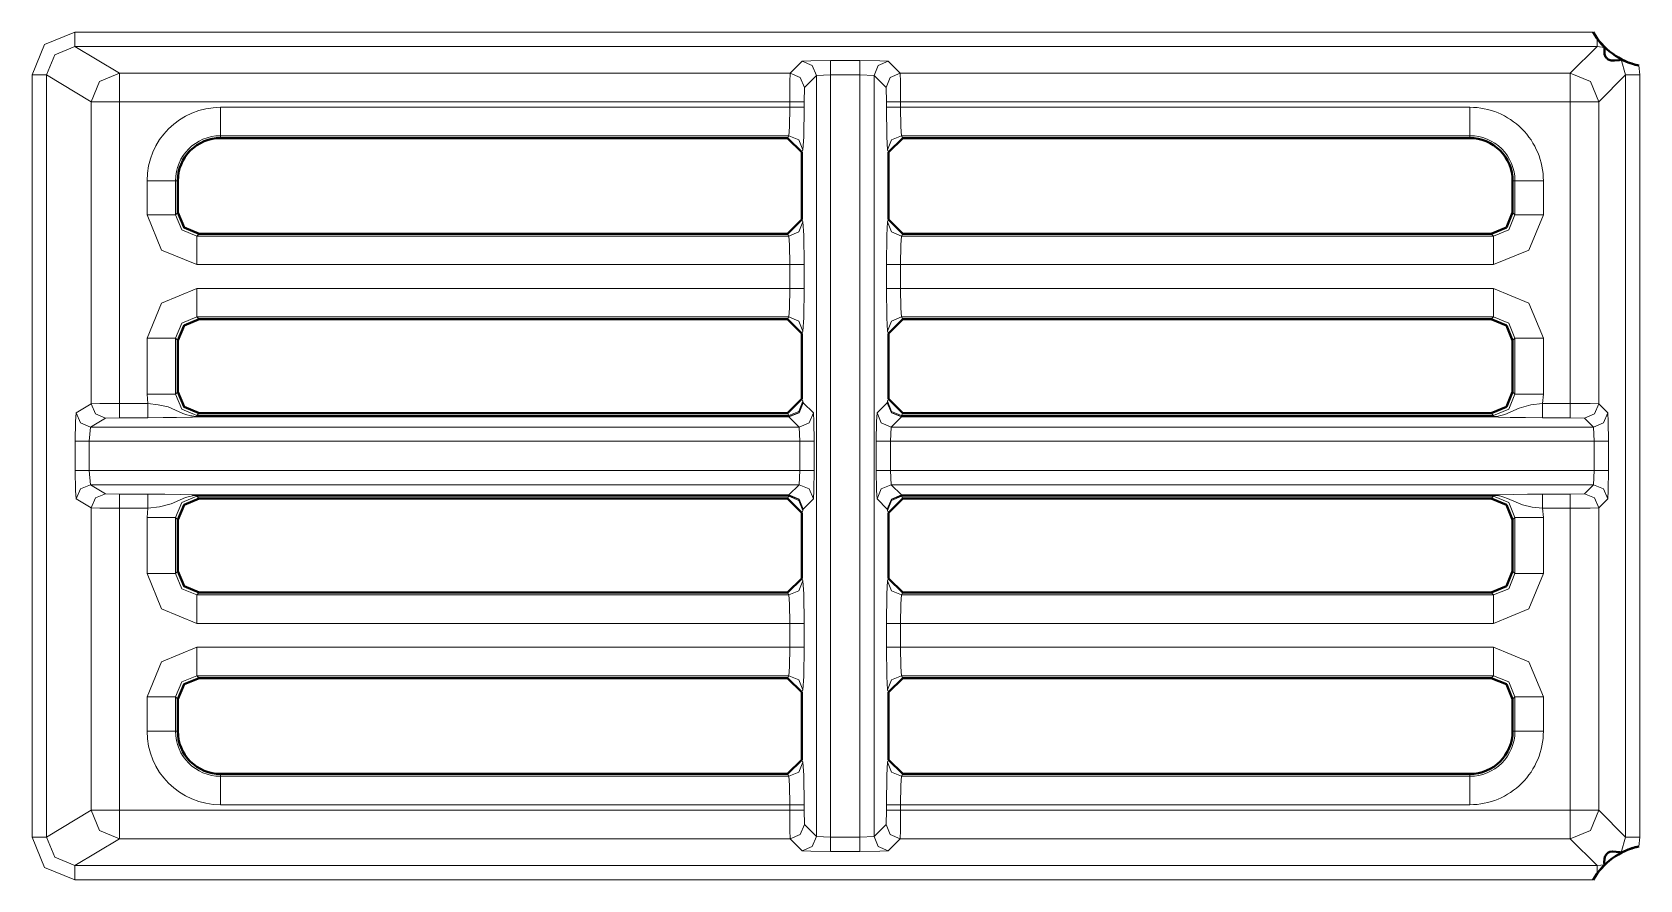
# Model space of a CAD drawing. Header units: millimetres. Extents: x 0 to 2941, y -405 to 1422.
# Drawn here: x 137.1 to 193.6, y 455.9 to 485.7 of the extents above; entities that cross this region are included whole.
import ezdxf

# ---------------------------------------------------------------- set-up
doc = ezdxf.new("R2010")
doc.units = ezdxf.units.MM
doc.layers.add('FINE', color=9, linetype='Continuous')
doc.layers.add('OUTLINE', color=7, linetype='Continuous')

msp = doc.modelspace()

# ---------------------------------------------------------------- linework, layer by layer
at = {"layer": 'FINE', "lineweight": 9}
for p, q in [((138.588, 485.677), (191.909, 485.677)), ((138.588, 485.177), (140.161, 484.234)), ((192.054, 485.177), (138.588, 485.177)), ((191.11, 484.234), (192.054, 485.177)), ((165.131, 484.679), (166.157, 484.679)), ((193.054, 484.178), (192.896, 484.717)), ((193.518, 484.501), (193.554, 484.178)), ((139.162, 483.234), (137.587, 484.179)), ((137.587, 484.179), (137.587, 457.402)), ((165.131, 484.179), (164.632, 484.154)), ((166.157, 484.179), (165.131, 484.179)), ((165.131, 484.179), (165.131, 457.402)), ((166.157, 457.402), (166.157, 484.179)), ((166.657, 484.154), (166.157, 484.179)), ((167.077, 483.734), (166.657, 484.154)), ((193.054, 484.178), (192.11, 483.234)), ((193.054, 457.403), (193.054, 484.178)), ((164.211, 483.734), (164.199, 483.234)), ((167.09, 483.234), (167.077, 483.734)), ((139.162, 472.621), (139.162, 483.234)), ((143.704, 483.039), (163.699, 483.039)), ((164.199, 483.234), (164.199, 483.039)), ((167.09, 483.039), (167.09, 483.234)), ((167.59, 483.234), (167.59, 483.039)), ((167.59, 483.039), (187.585, 483.039)), ((192.11, 483.234), (192.11, 472.621)), ((163.662, 482.04), (143.704, 482.04)), ((143.704, 482.04), (143.704, 481.959)), ((163.621, 481.959), (163.662, 482.04)), ((164.161, 481.54), (164.121, 481.458)), ((167.168, 481.458), (167.127, 481.54)), ((142.204, 480.459), (142.122, 480.459)), ((190.165, 480.459), (190.165, 479.261)), ((164.121, 479.093), (164.161, 479.011)), ((167.127, 479.011), (167.168, 479.093)), ((189.085, 479.342), (189.166, 479.261)), ((142.953, 478.593), (142.871, 478.512)), ((142.871, 478.512), (163.662, 478.512)), ((163.662, 478.512), (163.621, 478.593)), ((167.667, 478.593), (167.627, 478.512)), ((167.627, 478.512), (188.417, 478.512)), ((188.417, 478.512), (188.336, 478.593)), ((163.699, 476.673), (163.699, 477.513)), ((164.199, 477.513), (164.199, 476.673)), ((167.09, 476.673), (167.09, 477.513)), ((188.417, 477.513), (167.59, 477.513)), ((167.59, 477.513), (167.59, 476.673)), ((142.871, 476.673), (163.699, 476.673)), ((167.59, 476.673), (188.417, 476.673)), ((163.662, 475.675), (142.871, 475.675)), ((142.871, 475.675), (142.953, 475.593)), ((163.621, 475.593), (163.662, 475.675)), ((188.336, 475.593), (188.417, 475.675)), ((141.124, 472.961), (141.124, 474.926)), ((142.204, 474.844), (142.122, 474.926)), ((142.122, 474.926), (142.122, 472.961)), ((164.161, 475.175), (164.121, 475.093)), ((167.168, 475.093), (167.127, 475.175)), ((189.166, 474.926), (189.085, 474.844)), ((189.166, 472.961), (189.166, 474.926)), ((190.165, 474.926), (190.165, 472.961)), ((138.636, 472.306), (139.162, 472.621)), ((142.122, 472.961), (142.204, 473.042)), ((164.17, 472.663), (164.527, 472.306)), ((166.762, 472.306), (167.119, 472.663)), ((167.119, 472.663), (167.127, 472.712)), ((167.127, 472.712), (167.168, 472.793)), ((189.085, 473.042), (189.166, 472.961)), ((190.165, 472.961), (190.134, 472.634)), ((192.11, 472.621), (192.425, 472.306)), ((139.662, 472.122), (139.136, 471.806)), ((140.161, 472.134), (139.662, 472.122)), ((141.155, 472.134), (140.161, 472.134)), ((142.953, 472.293), (142.871, 472.212)), ((142.871, 472.212), (163.662, 472.212)), ((142.871, 472.18), (163.67, 472.18)), ((163.662, 472.212), (163.621, 472.293)), ((163.67, 472.18), (163.662, 472.212)), ((167.627, 472.212), (167.619, 472.18)), ((167.619, 472.18), (188.417, 472.18)), ((167.667, 472.293), (167.627, 472.212)), ((167.627, 472.212), (188.417, 472.212)), ((188.417, 472.212), (188.336, 472.293)), ((191.11, 472.134), (190.134, 472.134)), ((191.61, 472.121), (191.11, 472.134)), ((191.925, 471.806), (191.61, 472.121)), ((139.136, 471.806), (139.093, 471.306)), ((164.052, 471.306), (164.027, 471.806)), ((167.262, 471.806), (167.236, 471.306)), ((191.951, 471.306), (191.925, 471.806)), ((138.594, 470.281), (138.594, 471.306)), ((164.552, 471.306), (164.552, 470.281)), ((192.451, 471.306), (192.451, 470.281)), ((139.093, 470.281), (164.052, 470.281)), ((139.093, 470.281), (139.136, 469.781)), ((167.236, 470.281), (167.262, 469.781)), ((191.925, 469.781), (191.951, 470.281)), ((139.162, 468.965), (138.636, 469.281)), ((164.027, 469.781), (139.136, 469.781)), ((139.136, 469.781), (139.662, 469.465)), ((139.662, 469.465), (140.161, 469.453)), ((140.161, 469.453), (141.155, 469.453)), ((142.871, 469.423), (163.67, 469.423)), ((163.67, 469.407), (142.871, 469.407)), ((163.662, 469.375), (163.67, 469.407)), ((163.67, 469.423), (164.027, 469.781)), ((164.527, 469.281), (164.17, 468.924)), ((167.119, 468.924), (166.762, 469.281)), ((188.417, 469.407), (167.619, 469.407)), ((167.619, 469.407), (167.627, 469.375)), ((188.336, 469.293), (188.417, 469.375)), ((190.134, 469.453), (191.11, 469.453)), ((139.162, 458.347), (139.162, 468.965)), ((141.124, 468.626), (141.155, 468.953)), ((164.161, 468.875), (164.121, 468.793)), ((164.17, 468.924), (164.161, 468.875)), ((167.127, 468.875), (167.119, 468.924)), ((167.168, 468.793), (167.127, 468.875)), ((191.11, 468.953), (190.134, 468.953)), ((190.134, 468.953), (190.165, 468.626)), ((191.11, 458.347), (191.11, 468.953)), ((141.124, 466.661), (141.124, 468.626)), ((142.122, 468.626), (142.122, 466.661)), ((142.204, 468.545), (142.122, 468.626)), ((189.166, 468.626), (189.085, 468.545)), ((189.166, 466.661), (189.166, 468.626)), ((190.165, 468.626), (190.165, 466.661)), ((142.122, 466.661), (142.204, 466.742)), ((164.121, 466.493), (164.161, 466.411)), ((167.127, 466.411), (167.168, 466.493)), ((189.085, 466.742), (189.166, 466.661)), ((142.953, 465.993), (142.871, 465.912)), ((142.871, 465.912), (163.662, 465.912)), ((163.662, 465.912), (163.621, 465.993)), ((167.667, 465.993), (167.627, 465.912)), ((167.627, 465.912), (188.417, 465.912)), ((188.417, 465.912), (188.336, 465.993)), ((163.699, 464.913), (142.871, 464.913)), ((163.699, 464.073), (163.699, 464.913)), ((164.199, 464.913), (164.199, 464.073)), ((167.09, 464.073), (167.09, 464.913)), ((142.871, 464.073), (163.699, 464.073)), ((167.59, 464.073), (188.417, 464.073)), ((142.871, 463.075), (142.953, 462.993)), ((188.417, 463.075), (167.627, 463.075)), ((167.627, 463.075), (167.667, 462.993)), ((188.336, 462.993), (188.417, 463.075)), ((167.168, 462.493), (167.127, 462.576)), ((141.124, 461.122), (141.124, 462.326)), ((142.204, 462.244), (142.122, 462.326)), ((142.122, 462.326), (142.122, 461.122)), ((189.166, 462.326), (189.085, 462.244)), ((189.166, 461.122), (189.166, 462.326)), ((190.165, 462.326), (190.165, 461.122)), ((142.122, 461.122), (142.204, 461.122)), ((189.085, 461.122), (189.166, 461.122)), ((164.121, 460.122), (164.161, 460.04)), ((167.127, 460.04), (167.168, 460.122)), ((143.704, 459.622), (143.704, 459.541)), ((143.704, 459.541), (163.662, 459.541)), ((163.662, 459.541), (163.621, 459.622)), ((167.667, 459.622), (167.627, 459.541)), ((167.627, 459.541), (187.585, 459.541)), ((187.585, 459.541), (187.585, 459.622)), ((163.699, 458.543), (143.704, 458.543)), ((163.699, 458.347), (163.699, 458.543)), ((164.199, 458.543), (164.199, 458.347)), ((167.09, 458.347), (167.09, 458.543)), ((167.59, 458.543), (167.59, 458.347)), ((187.585, 458.543), (167.59, 458.543)), ((137.587, 457.402), (139.162, 458.347)), ((140.161, 458.347), (163.699, 458.347)), ((164.199, 458.347), (164.211, 457.847)), ((167.077, 457.847), (167.09, 458.347)), ((167.59, 458.347), (191.11, 458.347)), ((192.11, 458.347), (193.054, 457.403)), ((164.211, 457.847), (164.632, 457.427)), ((164.632, 457.427), (165.131, 457.402)), ((165.131, 457.402), (166.157, 457.402)), ((166.157, 457.402), (166.657, 457.427)), ((192.896, 456.864), (193.054, 457.403)), ((140.161, 457.347), (138.588, 456.403)), ((163.712, 457.347), (140.161, 457.347)), ((164.132, 456.927), (163.712, 457.347)), ((166.157, 456.902), (165.131, 456.902)), ((167.577, 457.347), (167.157, 456.927)), ((191.11, 457.347), (167.577, 457.347)), ((192.054, 456.403), (191.11, 457.347)), ((138.588, 456.403), (192.054, 456.403)), ((192.054, 456.403), (192.309, 456.436)), ((191.909, 455.904), (138.588, 455.904))]:
    msp.add_line(p, q, dxfattribs=at)
for points in [[(137.088, 457.402), (137.088, 484.179), (137.527, 485.238), (138.588, 485.677)], [(138.588, 485.177), (138.588, 485.328), (138.588, 485.677)], [(138.588, 485.177), (137.88, 484.885), (137.587, 484.179)], [(192.309, 485.144), (192.054, 485.177), (192.054, 485.256), (192.054, 485.455)], [(140.161, 484.234), (163.712, 484.234), (164.132, 484.654)], [(164.132, 484.654), (164.434, 484.672), (165.131, 484.679)], [(164.632, 484.154), (164.485, 484.507), (164.132, 484.654)], [(165.131, 484.179), (165.131, 484.528), (165.131, 484.679)], [(166.157, 484.179), (166.157, 484.528), (166.157, 484.679)], [(166.157, 484.679), (166.855, 484.672), (167.157, 484.654)], [(166.657, 484.154), (166.804, 484.507), (167.157, 484.654)], [(167.157, 484.654), (167.577, 484.234), (191.11, 484.234)], [(137.088, 484.179), (137.434, 484.179), (137.587, 484.179)], [(139.162, 483.234), (139.455, 483.94), (140.161, 484.234)], [(140.161, 483.234), (140.161, 483.932), (140.161, 484.234)], [(163.699, 483.234), (163.703, 483.932), (163.712, 484.234)], [(164.211, 483.734), (164.065, 484.087), (163.712, 484.234)], [(164.632, 457.427), (164.632, 484.154), (164.211, 483.734)], [(166.657, 484.154), (166.657, 457.427), (167.077, 457.847)], [(167.077, 483.734), (167.224, 484.087), (167.577, 484.234)], [(167.577, 484.234), (167.586, 483.932), (167.59, 483.234)], [(191.11, 484.234), (191.817, 483.941), (192.11, 483.234)], [(191.11, 483.234), (191.11, 483.932), (191.11, 484.234)], [(193.054, 484.178), (193.205, 484.178), (193.554, 484.178)], [(193.554, 484.178), (193.554, 457.403), (193.518, 457.08)], [(139.162, 483.234), (139.47, 483.234), (140.161, 483.234)], [(163.699, 483.039), (163.699, 483.234), (140.161, 483.234)], [(140.161, 483.234), (140.161, 472.634), (141.155, 472.634), (141.124, 472.961)], [(143.704, 483.039), (143.704, 482.35), (143.704, 482.04)], [(163.662, 482.04), (163.688, 482.35), (163.699, 483.039)], [(164.199, 483.234), (164.048, 483.234), (163.699, 483.234)], [(163.699, 483.039), (164.048, 483.039), (164.199, 483.039)], [(164.199, 483.039), (164.188, 482.006), (164.161, 481.54)], [(167.09, 483.234), (167.241, 483.234), (167.59, 483.234)], [(167.09, 483.039), (167.241, 483.039), (167.59, 483.039)], [(167.127, 481.54), (167.101, 482.006), (167.09, 483.039)], [(190.134, 472.634), (191.11, 472.634), (191.11, 483.234), (167.59, 483.234)], [(167.59, 483.039), (167.6, 482.35), (167.627, 482.04)], [(187.585, 483.039), (187.585, 482.35), (187.585, 482.04)], [(191.11, 483.234), (191.808, 483.234), (192.11, 483.234)], [(163.662, 482.04), (164.015, 481.893), (164.161, 481.54)], [(167.127, 481.54), (167.274, 481.893), (167.627, 482.04)], [(187.585, 481.959), (187.585, 482.04), (167.627, 482.04), (167.667, 481.959)], [(141.124, 480.459), (141.812, 480.459), (142.122, 480.459)], [(163.699, 477.513), (142.871, 477.513), (141.635, 478.025), (141.124, 479.261), (141.124, 480.459)], [(142.122, 480.459), (142.122, 479.261), (142.204, 479.342)], [(189.166, 479.261), (189.166, 480.459), (189.085, 480.459)], [(190.165, 480.459), (189.476, 480.459), (189.166, 480.459)], [(142.122, 479.261), (141.812, 479.261), (141.124, 479.261)], [(142.122, 479.261), (142.341, 478.73), (142.871, 478.512)], [(164.161, 479.011), (164.015, 478.659), (163.662, 478.512)], [(164.161, 479.011), (164.188, 478.546), (164.199, 477.513)], [(167.09, 477.513), (167.101, 478.546), (167.127, 479.011)], [(167.627, 478.512), (167.274, 478.659), (167.127, 479.011)], [(188.417, 478.512), (188.948, 478.73), (189.166, 479.261)], [(190.165, 479.261), (189.653, 478.025), (188.417, 477.513)], [(189.166, 479.261), (189.476, 479.261), (190.165, 479.261)], [(142.871, 478.512), (142.871, 478.202), (142.871, 477.513)], [(163.699, 477.513), (163.688, 478.202), (163.662, 478.512)], [(167.627, 478.512), (167.6, 478.202), (167.59, 477.513)], [(188.417, 478.512), (188.417, 478.202), (188.417, 477.513)], [(164.199, 477.513), (164.048, 477.513), (163.699, 477.513)], [(167.59, 477.513), (167.241, 477.513), (167.09, 477.513)], [(141.124, 474.926), (141.635, 476.162), (142.871, 476.673)], [(142.871, 475.675), (142.871, 475.985), (142.871, 476.673)], [(163.662, 475.675), (163.688, 475.985), (163.699, 476.673)], [(163.699, 476.673), (164.048, 476.673), (164.199, 476.673)], [(164.199, 476.673), (164.188, 475.641), (164.161, 475.175)], [(167.09, 476.673), (167.241, 476.673), (167.59, 476.673)], [(167.127, 475.175), (167.101, 475.641), (167.09, 476.673)], [(167.59, 476.673), (167.6, 475.985), (167.627, 475.675)], [(188.417, 475.675), (188.417, 475.985), (188.417, 476.673)], [(188.417, 476.673), (189.653, 476.162), (190.165, 474.926)], [(142.871, 475.675), (142.341, 475.457), (142.122, 474.926)], [(163.662, 475.675), (164.015, 475.528), (164.161, 475.175)], [(167.127, 475.175), (167.274, 475.528), (167.627, 475.675)], [(188.417, 475.675), (167.627, 475.675), (167.667, 475.593)], [(189.166, 474.926), (188.948, 475.457), (188.417, 475.675)], [(142.122, 474.926), (141.812, 474.926), (141.124, 474.926)], [(190.165, 474.926), (189.476, 474.926), (189.166, 474.926)], [(139.162, 472.621), (139.47, 472.63), (140.161, 472.634)], [(139.162, 472.621), (139.309, 472.268), (139.662, 472.122)], [(140.161, 472.634), (140.161, 472.285), (140.161, 472.134)], [(142.122, 472.961), (141.812, 472.961), (141.124, 472.961)], [(141.155, 472.634), (141.155, 472.285), (141.155, 472.134)], [(141.155, 472.634), (141.518, 472.591), (141.861, 472.513), (142.379, 472.288), (142.516, 472.237), (142.623, 472.208), (142.769, 472.185), (142.839, 472.18), (142.871, 472.18), (142.871, 472.201), (142.871, 472.212)], [(142.122, 472.961), (142.341, 472.43), (142.871, 472.212)], [(164.161, 472.712), (164.015, 472.359), (163.662, 472.212)], [(164.17, 472.663), (164.022, 472.323), (163.67, 472.18)], [(164.17, 472.663), (164.023, 472.31), (163.67, 472.163)], [(164.121, 472.793), (164.161, 472.712), (164.17, 472.663)], [(167.619, 472.163), (167.265, 472.31), (167.119, 472.663)], [(167.619, 472.18), (167.266, 472.323), (167.119, 472.663)], [(167.627, 472.212), (167.274, 472.359), (167.127, 472.712)], [(188.417, 472.212), (188.948, 472.43), (189.166, 472.961)], [(188.417, 472.18), (188.487, 472.182), (188.574, 472.191), (188.814, 472.251), (189.314, 472.473), (189.727, 472.584), (190.134, 472.634)], [(190.165, 472.961), (189.476, 472.961), (189.166, 472.961)], [(190.134, 472.134), (190.134, 472.285), (190.134, 472.634)], [(191.11, 472.134), (191.11, 472.285), (191.11, 472.634)], [(191.11, 472.634), (191.808, 472.63), (192.11, 472.621)], [(191.61, 472.121), (191.964, 472.268), (192.11, 472.621)], [(138.594, 471.306), (138.606, 472.004), (138.636, 472.306)], [(138.636, 472.306), (138.783, 471.953), (139.136, 471.806)], [(139.136, 471.806), (164.027, 471.806), (163.67, 472.163), (142.871, 472.163)], [(142.871, 472.163), (142.859, 472.163), (142.832, 472.163), (142.772, 472.162), (142.723, 472.16), (142.649, 472.158), (142.155, 472.143), (141.685, 472.137), (141.155, 472.134)], [(142.871, 472.18), (142.871, 472.168), (142.871, 472.163)], [(163.67, 472.163), (163.67, 472.168), (163.67, 472.18)], [(164.527, 472.306), (164.38, 471.953), (164.027, 471.806)], [(164.527, 472.306), (164.545, 472.004), (164.552, 471.306)], [(166.736, 471.306), (166.744, 472.004), (166.762, 472.306)], [(167.262, 471.806), (166.908, 471.953), (166.762, 472.306)], [(188.417, 472.163), (167.619, 472.163), (167.262, 471.806), (191.925, 471.806)], [(167.619, 472.18), (167.619, 472.168), (167.619, 472.163)], [(188.417, 472.18), (188.417, 472.201), (188.417, 472.212)], [(188.417, 472.163), (188.417, 472.168), (188.417, 472.18)], [(190.134, 472.134), (189.542, 472.137), (188.994, 472.146), (188.586, 472.159), (188.478, 472.163), (188.444, 472.163), (188.417, 472.163)], [(191.925, 471.806), (192.279, 471.953), (192.425, 472.306)], [(192.425, 472.306), (192.443, 472.004), (192.451, 471.306)], [(138.594, 471.306), (138.747, 471.306), (139.093, 471.306)], [(164.052, 471.306), (139.093, 471.306), (139.093, 470.281)], [(164.027, 469.781), (164.052, 470.281), (164.052, 471.306)], [(164.552, 471.306), (164.401, 471.306), (164.052, 471.306)], [(167.236, 471.306), (166.887, 471.306), (166.736, 471.306)], [(166.762, 469.281), (166.744, 469.583), (166.736, 470.281), (166.736, 471.306)], [(191.951, 471.306), (192.3, 471.306), (192.451, 471.306)], [(138.594, 470.281), (138.747, 470.281), (139.093, 470.281)], [(138.636, 469.281), (138.606, 469.583), (138.594, 470.281)], [(164.552, 470.281), (164.401, 470.281), (164.052, 470.281)], [(164.552, 470.281), (164.545, 469.583), (164.527, 469.281)], [(167.236, 470.281), (166.887, 470.281), (166.736, 470.281)], [(191.951, 470.281), (192.3, 470.281), (192.451, 470.281)], [(192.451, 470.281), (192.443, 469.583), (192.425, 469.281)], [(138.636, 469.281), (138.783, 469.634), (139.136, 469.781)], [(139.162, 468.965), (139.309, 469.319), (139.662, 469.465)], [(140.161, 468.953), (140.161, 469.302), (140.161, 469.453)], [(141.155, 468.953), (141.155, 469.302), (141.155, 469.453)], [(141.155, 469.453), (141.746, 469.45), (142.294, 469.44), (142.703, 469.427), (142.81, 469.424), (142.844, 469.424), (142.871, 469.423)], [(142.871, 469.375), (142.871, 469.386), (142.871, 469.407), (142.801, 469.405), (142.714, 469.396), (142.475, 469.336), (141.975, 469.114), (141.561, 469.003), (141.155, 468.953)], [(142.871, 469.375), (142.341, 469.157), (142.122, 468.626)], [(142.871, 469.407), (142.871, 469.419), (142.871, 469.423)], [(163.621, 469.293), (163.662, 469.375), (142.871, 469.375), (142.953, 469.293)], [(164.161, 468.875), (164.015, 469.228), (163.662, 469.375)], [(164.17, 468.924), (164.023, 469.277), (163.67, 469.423)], [(163.67, 469.407), (163.67, 469.419), (163.67, 469.423)], [(164.17, 468.924), (164.022, 469.264), (163.67, 469.407)], [(164.527, 469.281), (164.38, 469.634), (164.027, 469.781)], [(167.262, 469.781), (166.908, 469.634), (166.762, 469.281)], [(167.619, 469.423), (167.265, 469.277), (167.119, 468.924)], [(167.619, 469.407), (167.266, 469.264), (167.119, 468.924)], [(167.627, 469.375), (167.274, 469.228), (167.127, 468.875)], [(191.925, 469.781), (167.262, 469.781), (167.619, 469.423), (188.417, 469.423)], [(167.619, 469.423), (167.619, 469.419), (167.619, 469.407)], [(188.417, 469.375), (167.627, 469.375), (167.667, 469.293)], [(188.417, 469.423), (188.43, 469.424), (188.457, 469.424), (188.516, 469.425), (188.565, 469.427), (188.639, 469.429), (189.133, 469.444), (189.604, 469.45), (190.134, 469.453)], [(188.417, 469.423), (188.417, 469.419), (188.417, 469.407)], [(190.134, 468.953), (189.77, 468.996), (189.427, 469.074), (188.909, 469.299), (188.772, 469.35), (188.666, 469.379), (188.52, 469.402), (188.45, 469.406), (188.417, 469.407)], [(188.417, 469.375), (188.417, 469.386), (188.417, 469.407)], [(189.166, 468.626), (188.948, 469.157), (188.417, 469.375)], [(190.134, 469.453), (190.134, 469.302), (190.134, 468.953)], [(191.11, 469.453), (191.61, 469.465), (191.925, 469.781)], [(191.11, 469.453), (191.11, 469.302), (191.11, 468.953)], [(191.61, 469.465), (191.964, 469.319), (192.11, 468.966)], [(191.925, 469.781), (192.279, 469.634), (192.425, 469.281)], [(192.425, 469.281), (192.11, 468.966), (192.11, 458.347)], [(140.161, 468.953), (139.47, 468.957), (139.162, 468.965)], [(141.155, 468.953), (140.161, 468.953), (140.161, 458.347)], [(192.11, 468.966), (191.808, 468.957), (191.11, 468.953)], [(142.122, 468.626), (141.812, 468.626), (141.124, 468.626)], [(190.165, 468.626), (189.476, 468.626), (189.166, 468.626)], [(142.122, 466.661), (141.812, 466.661), (141.124, 466.661)], [(142.871, 464.913), (141.635, 465.425), (141.124, 466.661)], [(142.122, 466.661), (142.341, 466.13), (142.871, 465.912)], [(164.161, 466.411), (164.015, 466.059), (163.662, 465.912)], [(164.161, 466.411), (164.188, 465.946), (164.199, 464.913)], [(167.09, 464.913), (167.101, 465.946), (167.127, 466.411)], [(167.627, 465.912), (167.274, 466.059), (167.127, 466.411)], [(188.417, 465.912), (188.948, 466.13), (189.166, 466.661)], [(190.165, 466.661), (189.653, 465.425), (188.417, 464.913)], [(190.165, 466.661), (189.476, 466.661), (189.166, 466.661)], [(142.871, 464.913), (142.871, 465.602), (142.871, 465.912)], [(163.699, 464.913), (163.688, 465.602), (163.662, 465.912)], [(167.627, 465.912), (167.6, 465.602), (167.59, 464.913)], [(188.417, 464.913), (188.417, 465.602), (188.417, 465.912)], [(164.199, 464.913), (164.048, 464.913), (163.699, 464.913)], [(167.09, 464.913), (167.241, 464.913), (167.59, 464.913)], [(188.417, 464.913), (167.59, 464.913), (167.59, 464.073)], [(141.124, 462.326), (141.635, 463.562), (142.871, 464.073)], [(142.871, 464.073), (142.871, 463.385), (142.871, 463.075)], [(163.662, 463.075), (163.688, 463.385), (163.699, 464.073)], [(164.199, 464.073), (164.048, 464.073), (163.699, 464.073)], [(164.199, 464.073), (164.188, 463.041), (164.161, 462.576), (164.121, 462.493)], [(167.09, 464.073), (167.241, 464.073), (167.59, 464.073)], [(167.127, 462.576), (167.101, 463.041), (167.09, 464.073)], [(167.59, 464.073), (167.6, 463.385), (167.627, 463.075)], [(188.417, 463.075), (188.417, 463.385), (188.417, 464.073)], [(188.417, 464.073), (189.653, 463.562), (190.165, 462.326)], [(142.871, 463.075), (142.341, 462.857), (142.122, 462.326)], [(163.621, 462.993), (163.662, 463.075), (142.871, 463.075)], [(163.662, 463.075), (164.015, 462.928), (164.161, 462.576)], [(167.127, 462.576), (167.274, 462.928), (167.627, 463.075)], [(189.166, 462.326), (188.948, 462.857), (188.417, 463.075)], [(141.124, 462.326), (141.812, 462.326), (142.122, 462.326)], [(189.166, 462.326), (189.476, 462.326), (190.165, 462.326)], [(141.124, 461.122), (141.812, 461.122), (142.122, 461.122)], [(189.166, 461.122), (189.476, 461.122), (190.165, 461.122)], [(164.161, 460.04), (164.015, 459.688), (163.662, 459.541)], [(164.161, 460.04), (164.188, 459.575), (164.199, 458.543)], [(167.09, 458.543), (167.101, 459.575), (167.127, 460.04)], [(167.627, 459.541), (167.274, 459.688), (167.127, 460.04)], [(143.704, 458.543), (143.704, 459.231), (143.704, 459.541)], [(163.699, 458.543), (163.688, 459.231), (163.662, 459.541)], [(167.627, 459.541), (167.6, 459.231), (167.59, 458.543)], [(187.585, 459.541), (187.585, 459.231), (187.585, 458.543)], [(164.199, 458.543), (164.048, 458.543), (163.699, 458.543)], [(167.59, 458.543), (167.241, 458.543), (167.09, 458.543)], [(139.162, 458.347), (139.47, 458.347), (140.161, 458.347)], [(140.161, 457.347), (139.455, 457.64), (139.162, 458.347)], [(140.161, 457.347), (140.161, 457.649), (140.161, 458.347)], [(164.199, 458.347), (164.048, 458.347), (163.699, 458.347)], [(163.712, 457.347), (163.703, 457.649), (163.699, 458.347)], [(167.09, 458.347), (167.241, 458.347), (167.59, 458.347)], [(167.59, 458.347), (167.586, 457.649), (167.577, 457.347)], [(191.11, 458.347), (191.808, 458.347), (192.11, 458.347)], [(192.11, 458.347), (191.817, 457.64), (191.11, 457.347)], [(191.11, 457.347), (191.11, 457.649), (191.11, 458.347)], [(137.088, 457.402), (137.434, 457.402), (137.587, 457.402)], [(138.588, 455.904), (137.527, 456.342), (137.088, 457.402)], [(137.587, 457.402), (137.88, 456.696), (138.588, 456.403)], [(164.211, 457.847), (164.065, 457.494), (163.712, 457.347)], [(164.632, 457.427), (164.485, 457.074), (164.132, 456.927)], [(165.131, 457.402), (165.131, 457.053), (165.131, 456.902)], [(166.157, 457.402), (166.157, 457.053), (166.157, 456.902)], [(166.657, 457.427), (166.804, 457.074), (167.157, 456.927)], [(167.077, 457.847), (167.224, 457.494), (167.577, 457.347)], [(193.054, 457.403), (193.205, 457.403), (193.554, 457.403)], [(165.131, 456.902), (164.434, 456.909), (164.132, 456.927)], [(167.157, 456.927), (166.855, 456.909), (166.157, 456.902)], [(138.588, 455.904), (138.588, 456.253), (138.588, 456.403)], [(192.054, 456.126), (192.054, 456.325), (192.054, 456.403)]]:
    msp.add_lwpolyline(points, dxfattribs=at)
for points in [[(143.704, 483.038, 0.414206), (141.124, 480.459)], [(190.165, 480.459, 0.414223), (187.585, 483.038)], [(143.704, 482.04, 0.41419), (142.122, 480.459)], [(189.166, 480.459, 0.414214), (187.585, 482.04)], [(141.124, 461.122, 0.414201), (143.704, 458.542)], [(142.122, 461.122, 0.414206), (143.704, 459.541)], [(187.585, 459.541, 0.414245), (189.166, 461.122)], [(187.585, 458.542, 0.414223), (190.165, 461.122)]]:
    msp.add_lwpolyline(points, format="xyb", dxfattribs=at)
msp.add_lwpolyline([(191.951, 471.306), (167.236, 471.306), (167.236, 470.281), (191.951, 470.281)], close=True, dxfattribs=at)
at = {"layer": 'OUTLINE', "lineweight": 40}
for p, q in [((191.909, 485.677), (192.054, 485.455)), ((143.704, 481.959), (163.621, 481.959)), ((164.121, 481.458), (163.621, 481.959)), ((167.667, 481.959), (167.168, 481.458)), ((167.667, 481.959), (187.585, 481.959)), ((164.121, 479.093), (164.121, 481.458)), ((167.168, 479.093), (167.168, 481.458)), ((142.204, 480.459), (142.204, 479.342)), ((189.085, 479.342), (189.085, 480.459)), ((163.621, 478.593), (164.121, 479.093)), ((167.168, 479.093), (167.667, 478.593)), ((142.953, 478.593), (163.621, 478.593)), ((167.667, 478.593), (188.336, 478.593)), ((142.953, 475.593), (163.621, 475.593)), ((164.121, 475.093), (163.621, 475.593)), ((167.667, 475.593), (167.168, 475.093)), ((167.667, 475.593), (188.336, 475.593)), ((164.121, 472.793), (164.121, 475.093)), ((167.168, 472.793), (167.168, 475.093)), ((142.204, 474.844), (142.204, 473.042)), ((189.085, 473.042), (189.085, 474.844)), ((163.621, 472.293), (164.121, 472.793)), ((167.168, 472.793), (167.667, 472.293)), ((142.953, 472.293), (163.621, 472.293)), ((167.667, 472.293), (188.336, 472.293)), ((142.953, 469.293), (163.621, 469.293)), ((164.121, 468.793), (163.621, 469.293)), ((167.667, 469.293), (167.168, 468.793)), ((167.667, 469.293), (188.336, 469.293)), ((164.121, 466.493), (164.121, 468.793)), ((167.168, 466.493), (167.168, 468.793)), ((189.085, 466.742), (189.085, 468.545)), ((163.621, 465.993), (164.121, 466.493)), ((167.168, 466.493), (167.667, 465.993)), ((142.953, 465.993), (163.621, 465.993)), ((142.953, 462.993), (163.621, 462.993)), ((164.121, 462.493), (163.621, 462.993)), ((164.121, 460.122), (164.121, 462.493)), ((167.667, 462.993), (167.168, 462.493)), ((167.168, 460.122), (167.168, 462.493)), ((167.667, 462.993), (188.336, 462.993)), ((142.204, 462.244), (142.204, 461.122)), ((189.085, 461.122), (189.085, 462.244)), ((163.621, 459.622), (164.121, 460.122)), ((167.168, 460.122), (167.667, 459.622)), ((143.704, 459.622), (163.621, 459.622)), ((167.667, 459.622), (187.585, 459.622))]:
    msp.add_line(p, q, dxfattribs=at)
for points in [[(191.909, 485.677, 0.207881), (193.518, 484.501)], [(143.704, 481.959, 0.414214), (142.204, 480.459)], [(189.085, 480.459, 0.414218), (187.585, 481.959)], [(142.204, 461.122, 0.414214), (143.704, 459.622)], [(187.585, 459.622, 0.414209), (189.085, 461.122)], [(193.518, 457.08, 0.207911), (191.909, 455.904)]]:
    msp.add_lwpolyline(points, format="xyb", dxfattribs=at)
for points in [[(192.054, 485.455), (192.188, 485.283), (192.267, 485.193), (192.301, 485.156), (192.309, 485.144)], [(192.896, 484.717), (192.822, 484.698), (192.652, 484.676), (192.541, 484.686), (192.446, 484.721), (192.431, 484.73), (192.424, 484.735), (192.421, 484.737), (192.419, 484.739), (192.417, 484.74), (192.414, 484.742), (192.412, 484.744), (192.408, 484.747), (192.399, 484.755), (192.381, 484.772), (192.352, 484.812), (192.312, 484.909), (192.309, 485.144)], [(192.896, 484.717), (192.915, 484.71), (192.98, 484.681), (193.146, 484.613), (193.365, 484.54), (193.518, 484.501)], [(142.204, 479.342), (142.423, 478.813), (142.953, 478.593)], [(188.336, 478.593), (188.865, 478.813), (189.085, 479.342)], [(142.953, 475.593), (142.423, 475.374), (142.204, 474.844)], [(189.085, 474.844), (188.865, 475.374), (188.336, 475.593)], [(142.204, 473.042), (142.423, 472.513), (142.953, 472.293)], [(188.336, 472.293), (188.865, 472.513), (189.085, 473.042)], [(142.953, 469.293), (142.423, 469.074), (142.204, 468.545)], [(189.085, 468.545), (188.865, 469.074), (188.336, 469.293)], [(142.204, 468.545), (142.204, 466.742), (142.423, 466.213), (142.953, 465.993)], [(167.667, 465.993), (188.336, 465.993), (188.865, 466.213), (189.085, 466.742)], [(142.953, 462.993), (142.423, 462.774), (142.204, 462.244)], [(189.085, 462.244), (188.865, 462.774), (188.336, 462.993)], [(192.309, 456.436), (192.302, 456.502), (192.307, 456.648), (192.336, 456.741), (192.391, 456.818), (192.404, 456.831), (192.411, 456.836), (192.413, 456.838), (192.416, 456.84), (192.419, 456.842), (192.421, 456.844), (192.425, 456.846), (192.432, 456.851), (192.452, 456.863), (192.495, 456.882), (192.593, 456.903), (192.848, 456.877), (192.896, 456.864)], [(193.518, 457.08), (193.277, 457.014), (193.093, 456.948), (192.962, 456.892), (192.912, 456.87), (192.896, 456.864)], [(192.309, 456.436), (192.297, 456.421), (192.251, 456.37), (192.137, 456.236), (192.054, 456.126), (191.909, 455.904)]]:
    msp.add_lwpolyline(points, dxfattribs=at)

doc.saveas('drawing.dxf')
